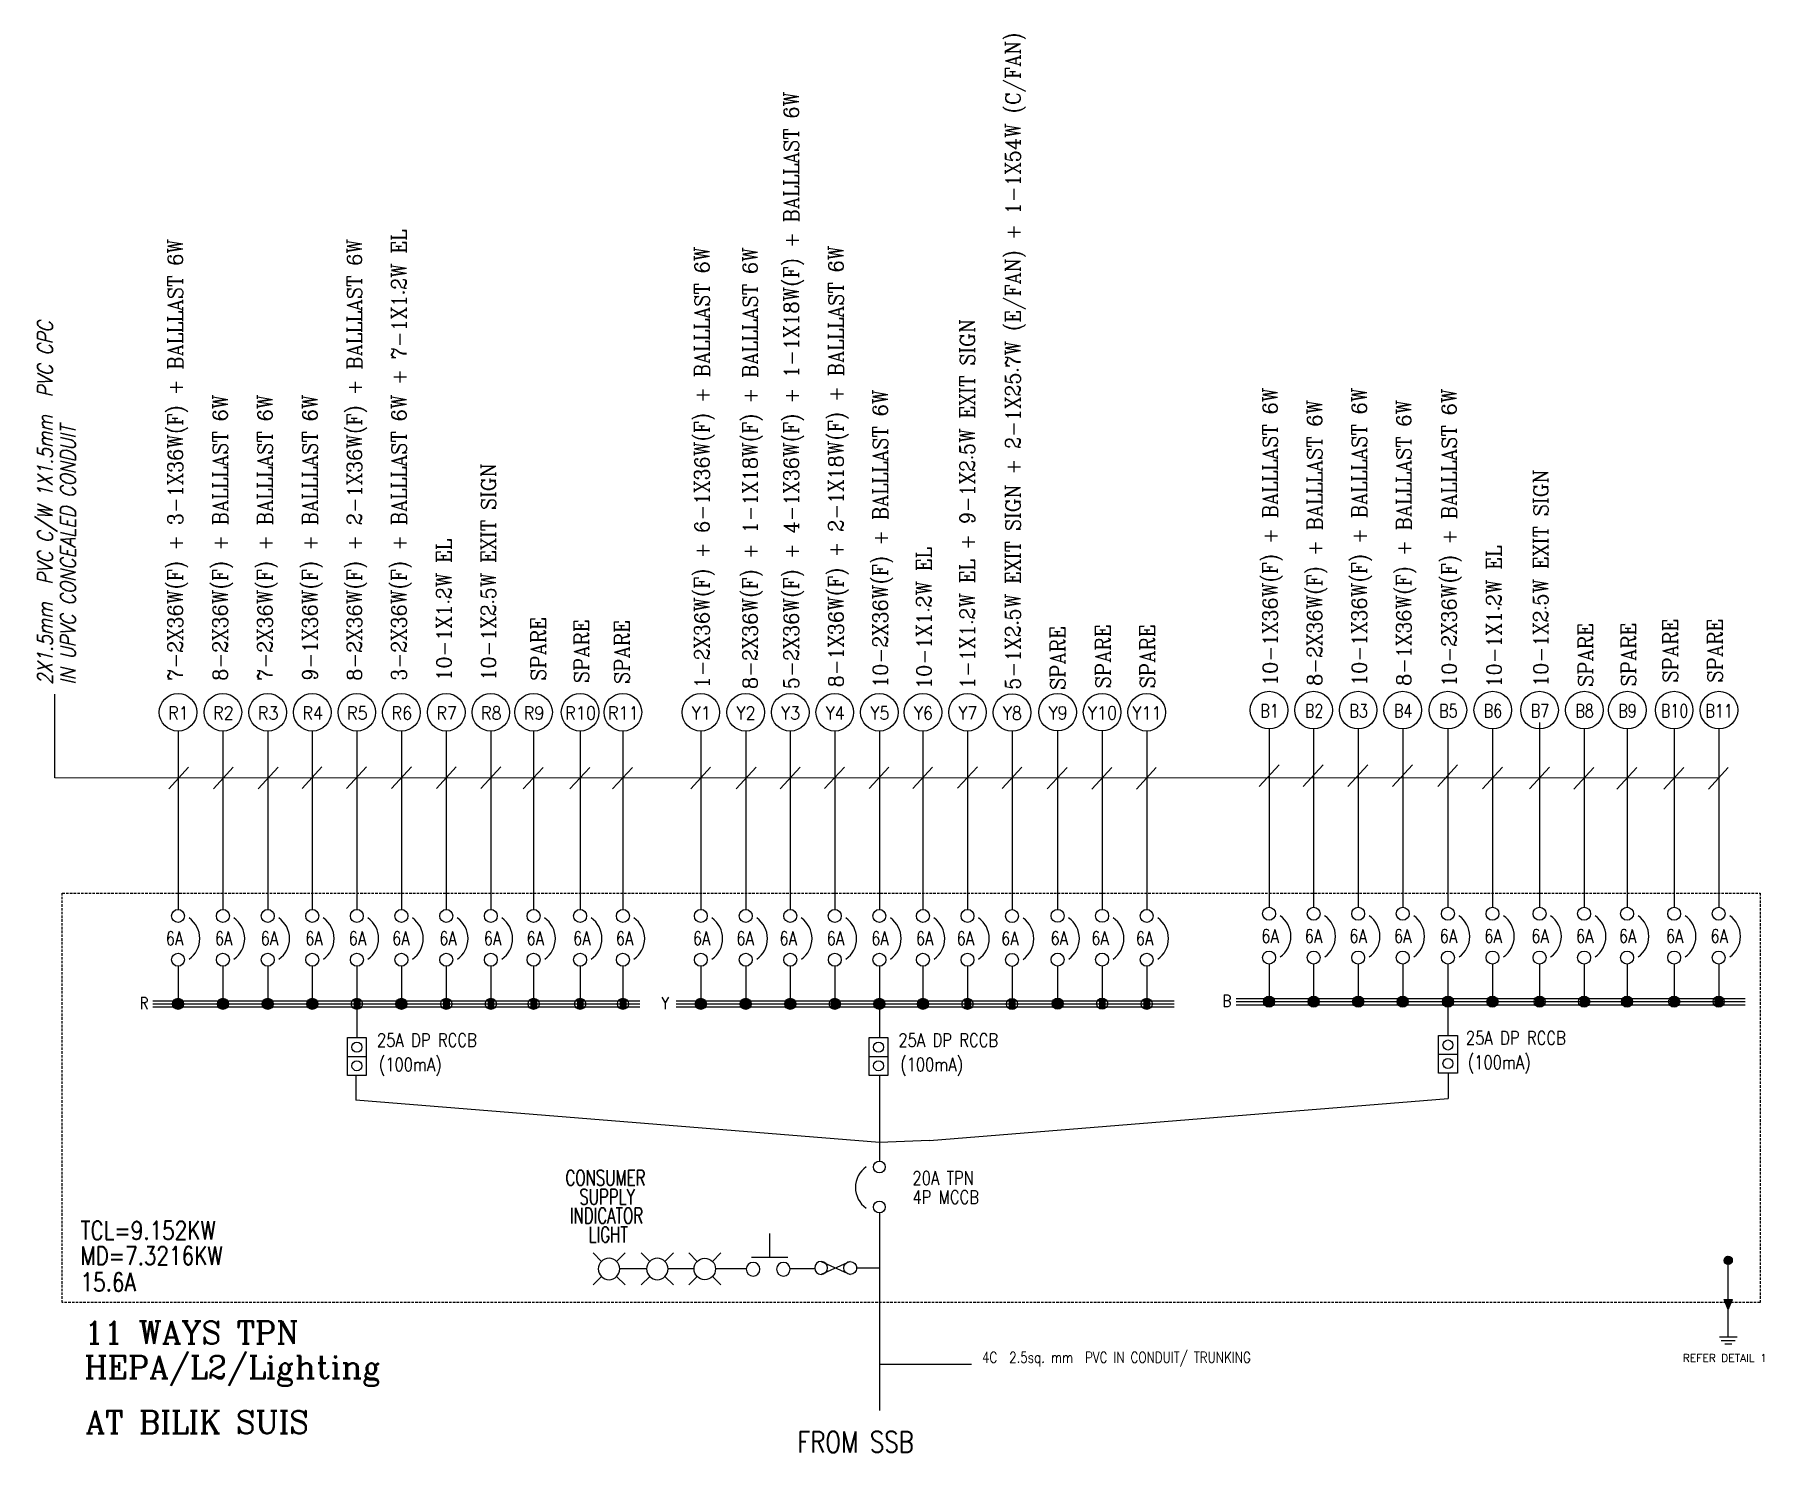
# Model space of a CAD drawing. Header units: inches. Extents: x 93485 to 389576, y 21822 to 277075.
# Drawn here: x 93485 to 145094, y 22202 to 64520 of the extents above; entities that cross this region are included whole.
import ezdxf
from ezdxf.enums import TextEntityAlignment as Align

# ---------------------------------------------------------------- set-up
doc = ezdxf.new("R2010")
doc.units = ezdxf.units.IN
doc.header["$MEASUREMENT"] = 0
doc.linetypes.add('HIDDEN', pattern=[0.375, 0.25, -0.125])
for name, color, linetype in [('$_KOD', 7, 'Continuous'), ('BANGUNAN', 4, 'Continuous'), ('base bangunan', 7, 'Continuous'), ('LAMPU', 7, 'Continuous'), ('LYT', 7, 'Continuous')]:
    doc.layers.add(name, color=color, linetype=linetype)
doc.styles.add('ITALICC', font='ITALICC.SHX', dxfattribs={"width": 0.7})
doc.styles.add('ROMANC', font='ROMANC', dxfattribs={"width": 0.8, "height": 250})
doc.styles.add('ROMAND', font='ROMAND', dxfattribs={"width": 0.75, "height": 600})
doc.styles.add('ROMANS', font='ROMANS', dxfattribs={"width": 0.7})

msp = doc.modelspace()

# ---------------------------------------------------------------- linework, layer by layer
at = {"layer": '$_KOD', "color": 3, "linetype": 'Continuous'}
for p, q in [((94091, 42339, 0), (94091, 44830, 0)), ((143730, 42331, 0), (94091, 42339, 0)), ((98080, 42654, 0), (97486, 42012, 0)), ((99414, 42654, 0), (98821, 42012, 0)), ((100749, 42654, 0), (100156, 42012, 0)), ((102058, 42662, 0), (101465, 42020, 0)), ((103387, 42662, 0), (102794, 42020, 0)), ((104726, 42662, 0), (104133, 42020, 0)), ((106064, 42662, 0), (105471, 42020, 0)), ((107393, 42662, 0), (106800, 42020, 0)), ((108659, 42648), (108066, 42006)), ((110049, 42648), (109456, 42006)), ((111324, 42646, 0), (110731, 42004, 0)), ((113653, 42654, 0), (113060, 42012, 0)), ((115013, 42654, 0), (114420, 42012, 0)), ((116323, 42654, 0), (115730, 42012, 0)), ((117647, 42659, 0), (117054, 42016, 0)), ((118976, 42658, 0), (118383, 42016, 0)), ((120277, 42658, 0), (119683, 42016, 0)), ((121615, 42666, 0), (121022, 42024, 0)), ((122944, 42656, 0), (122351, 42014, 0)), ((124293, 42646, 0), (123700, 42004, 0)), ((125623, 42645, 0), (125030, 42003, 0)), ((126952, 42645, 0), (126359, 42003, 0)), ((130617, 42720, 0), (130024, 42078, 0)), ((131927, 42720, 0), (131334, 42078, 0)), ((133262, 42720, 0), (132668, 42078, 0)), ((134591, 42721, 0), (133998, 42079, 0)), ((135939, 42720, 0), (135346, 42078, 0)), ((137277, 42653, 0), (136684, 42011, 0)), ((138682, 42653, 0), (138089, 42011, 0)), ((140002, 42643, 0), (139409, 42001, 0)), ((141283, 42643, 0), (140690, 42001, 0)), ((142688, 42643, 0), (142095, 42001, 0)), ((144017, 42642, 0), (143424, 42000, 0))]:
    msp.add_line(p, q, dxfattribs=at)
at = {"color": 0}
for p, q in [((97614, 35661, 0), (97614, 35520, 0)), ((97648, 35708, 0), (97648, 35472, 0)), ((97681, 35734, 0), (97681, 35447, 0)), ((97715, 35748, 0), (97715, 35432, 0)), ((97748, 35755, 0), (97748, 35425, 0)), ((97782, 35755, 0), (97782, 35426, 0)), ((97815, 35748, 0), (97815, 35433, 0)), ((97849, 35733, 0), (97849, 35448, 0)), ((97882, 35706, 0), (97882, 35475, 0)), ((97916, 35656, 0), (97916, 35524, 0)), ((98953, 35661, 0), (98953, 35520, 0)), ((98986, 35708, 0), (98986, 35472, 0)), ((99020, 35734, 0), (99020, 35447, 0)), ((99053, 35748, 0), (99053, 35432, 0)), ((99087, 35755, 0), (99087, 35425, 0)), ((99120, 35755, 0), (99120, 35426, 0)), ((99154, 35748, 0), (99154, 35433, 0)), ((99187, 35733, 0), (99187, 35448, 0)), ((99221, 35706, 0), (99221, 35475, 0)), ((99255, 35656, 0), (99255, 35524, 0)), ((100292, 35661, 0), (100292, 35520, 0)), ((100325, 35708, 0), (100325, 35472, 0)), ((100359, 35734, 0), (100359, 35447, 0)), ((100392, 35748, 0), (100392, 35432, 0)), ((100426, 35755, 0), (100426, 35425, 0)), ((100459, 35755, 0), (100459, 35426, 0)), ((100493, 35748, 0), (100493, 35433, 0)), ((100526, 35733, 0), (100526, 35448, 0)), ((100560, 35706, 0), (100560, 35475, 0)), ((100593, 35656, 0), (100593, 35524, 0)), ((101621, 35661, 0), (101621, 35520, 0)), ((101654, 35708, 0), (101654, 35472, 0)), ((101688, 35734, 0), (101688, 35447, 0)), ((101721, 35748, 0), (101721, 35432, 0)), ((101755, 35755, 0), (101755, 35425, 0)), ((101788, 35755, 0), (101788, 35426, 0)), ((101822, 35748, 0), (101822, 35433, 0)), ((101855, 35733, 0), (101855, 35448, 0)), ((101889, 35706, 0), (101889, 35475, 0)), ((101922, 35656, 0), (101922, 35524, 0)), ((103017, 35734, 0), (103017, 35447, 0)), ((103050, 35748, 0), (103050, 35432, 0)), ((103084, 35755, 0), (103084, 35425, 0)), ((103117, 35755, 0), (103117, 35426, 0)), ((103151, 35748, 0), (103151, 35433, 0)), ((103184, 35733, 0), (103184, 35448, 0)), ((104279, 35661, 0), (104279, 35520, 0)), ((104312, 35708, 0), (104312, 35472, 0)), ((104346, 35734, 0), (104346, 35447, 0)), ((104380, 35748, 0), (104380, 35432, 0)), ((104413, 35755, 0), (104413, 35425, 0)), ((104447, 35755, 0), (104447, 35426, 0)), ((104480, 35748, 0), (104480, 35433, 0)), ((104514, 35733, 0), (104514, 35448, 0)), ((104547, 35706, 0), (104547, 35475, 0)), ((104581, 35656, 0), (104581, 35524, 0)), ((105685, 35734, 0), (105685, 35447, 0)), ((105718, 35748, 0), (105718, 35432, 0)), ((105752, 35755, 0), (105752, 35425, 0)), ((105785, 35755, 0), (105785, 35426, 0)), ((105819, 35748, 0), (105819, 35433, 0)), ((105852, 35733, 0), (105852, 35448, 0)), ((107014, 35734, 0), (107014, 35447, 0)), ((107047, 35748, 0), (107047, 35432, 0)), ((107081, 35755, 0), (107081, 35425, 0)), ((107114, 35755, 0), (107114, 35426, 0)), ((107148, 35748, 0), (107148, 35433, 0)), ((107181, 35733, 0), (107181, 35448, 0)), ((108289, 35734), (108289, 35447)), ((108323, 35749), (108323, 35433)), ((108356, 35756), (108356, 35426)), ((108390, 35756), (108390, 35426)), ((108423, 35748), (108423, 35433)), ((108457, 35733), (108457, 35449)), ((109679, 35734), (109679, 35447)), ((109712, 35749), (109712, 35433)), ((109746, 35756), (109746, 35426)), ((109779, 35756), (109779, 35426)), ((109813, 35748), (109813, 35433)), ((109846, 35733), (109846, 35449)), ((110954, 35735, 0), (110954, 35448, 0)), ((110988, 35750, 0), (110988, 35433, 0)), ((111021, 35756, 0), (111021, 35427, 0)), ((111055, 35756, 0), (111055, 35427, 0)), ((111088, 35749, 0), (111088, 35434, 0)), ((111122, 35734, 0), (111122, 35449, 0)), ((113213, 35661, 0), (113213, 35520, 0)), ((113246, 35708, 0), (113246, 35472, 0)), ((113280, 35734, 0), (113280, 35447, 0)), ((113313, 35748, 0), (113313, 35432, 0)), ((113347, 35755, 0), (113347, 35425, 0)), ((113380, 35755, 0), (113380, 35426, 0)), ((113414, 35748, 0), (113414, 35433, 0)), ((113447, 35733, 0), (113447, 35448, 0)), ((113481, 35706, 0), (113481, 35475, 0)), ((113514, 35656, 0), (113514, 35524, 0)), ((114551, 35661, 0), (114551, 35520, 0)), ((114585, 35708, 0), (114585, 35472, 0)), ((114618, 35734, 0), (114618, 35447, 0)), ((114652, 35748, 0), (114652, 35432, 0)), ((114686, 35755, 0), (114686, 35425, 0)), ((114719, 35755, 0), (114719, 35426, 0)), ((114753, 35748, 0), (114753, 35433, 0)), ((114786, 35733, 0), (114786, 35448, 0)), ((114820, 35706, 0), (114820, 35475, 0)), ((114853, 35656, 0), (114853, 35524, 0)), ((115881, 35661, 0), (115881, 35520, 0)), ((115914, 35708, 0), (115914, 35472, 0)), ((115948, 35734, 0), (115948, 35447, 0)), ((115981, 35748, 0), (115981, 35432, 0)), ((116015, 35755, 0), (116015, 35425, 0)), ((116048, 35755, 0), (116048, 35426, 0)), ((116082, 35748, 0), (116082, 35433, 0)), ((116115, 35733, 0), (116115, 35448, 0)), ((116146, 35701, 0), (116146, 35470, 0)), ((116180, 35652, 0), (116180, 35520, 0)), ((117247, 35661, 0), (117247, 35520, 0)), ((117281, 35708, 0), (117281, 35472, 0)), ((117310, 35748, 0), (117310, 35432, 0)), ((117315, 35734, 0), (117315, 35447, 0)), ((117344, 35755, 0), (117344, 35425, 0)), ((117377, 35755, 0), (117377, 35426, 0)), ((117411, 35748, 0), (117411, 35433, 0)), ((117444, 35733, 0), (117444, 35448, 0)), ((117478, 35706, 0), (117478, 35475, 0)), ((117511, 35656, 0), (117511, 35524, 0)), ((118539, 35661, 0), (118539, 35520, 0)), ((118539, 35661, 0), (118539, 35520, 0)), ((118572, 35708, 0), (118572, 35472, 0)), ((118572, 35708, 0), (118572, 35472, 0)), ((118606, 35734, 0), (118606, 35447, 0)), ((118606, 35734, 0), (118606, 35447, 0)), ((118639, 35748, 0), (118639, 35432, 0)), ((118639, 35748, 0), (118639, 35432, 0)), ((118673, 35755, 0), (118673, 35425, 0)), ((118673, 35755, 0), (118673, 35425, 0)), ((118707, 35755, 0), (118707, 35426, 0)), ((118707, 35755, 0), (118707, 35426, 0)), ((118740, 35748, 0), (118740, 35433, 0)), ((118740, 35748, 0), (118740, 35433, 0)), ((118774, 35733, 0), (118774, 35448, 0)), ((118774, 35733, 0), (118774, 35448, 0)), ((118807, 35706, 0), (118807, 35475, 0)), ((118807, 35706, 0), (118807, 35475, 0)), ((118841, 35656, 0), (118841, 35524, 0)), ((118841, 35656, 0), (118841, 35524, 0)), ((119839, 35661, 0), (119839, 35520, 0)), ((119873, 35708, 0), (119873, 35472, 0)), ((119906, 35734, 0), (119906, 35447, 0)), ((119940, 35748, 0), (119940, 35432, 0)), ((119973, 35755, 0), (119973, 35425, 0)), ((120007, 35755, 0), (120007, 35426, 0)), ((120040, 35748, 0), (120040, 35433, 0)), ((120074, 35733, 0), (120074, 35448, 0)), ((120108, 35706, 0), (120108, 35475, 0)), ((120141, 35656, 0), (120141, 35524, 0)), ((121236, 35734, 0), (121236, 35447, 0)), ((121269, 35748, 0), (121269, 35432, 0)), ((121303, 35755, 0), (121303, 35425, 0)), ((121336, 35755, 0), (121336, 35426, 0)), ((121370, 35748, 0), (121370, 35433, 0)), ((121403, 35733, 0), (121403, 35448, 0)), ((122565, 35729, 0), (122565, 35442, 0)), ((122598, 35744, 0), (122598, 35428, 0)), ((122632, 35751, 0), (122632, 35421, 0)), ((122665, 35750, 0), (122665, 35421, 0)), ((122699, 35743, 0), (122699, 35428, 0)), ((122732, 35728, 0), (122732, 35444, 0)), ((123856, 35665, 0), (123856, 35524, 0)), ((123890, 35713, 0), (123890, 35477, 0)), ((123923, 35738, 0), (123923, 35451, 0)), ((123957, 35753, 0), (123957, 35437, 0)), ((123990, 35760, 0), (123990, 35430, 0)), ((124024, 35759, 0), (124024, 35430, 0)), ((124057, 35752, 0), (124057, 35437, 0)), ((124091, 35737, 0), (124091, 35453, 0)), ((124124, 35711, 0), (124124, 35479, 0)), ((124158, 35661, 0), (124158, 35529, 0)), ((125253, 35738, 0), (125253, 35451, 0)), ((125286, 35753, 0), (125286, 35437, 0)), ((125320, 35760, 0), (125320, 35430, 0)), ((125353, 35759, 0), (125353, 35430, 0)), ((125387, 35752, 0), (125387, 35437, 0)), ((125420, 35737, 0), (125420, 35453, 0)), ((126582, 35734, 0), (126582, 35447, 0)), ((126615, 35748, 0), (126615, 35432, 0)), ((126649, 35755, 0), (126649, 35425, 0)), ((126682, 35755, 0), (126682, 35426, 0)), ((126716, 35748, 0), (126716, 35433, 0)), ((126749, 35733, 0), (126749, 35448, 0)), ((130166, 35727, 0), (130166, 35586, 0)), ((130200, 35774, 0), (130200, 35538, 0)), ((130233, 35800, 0), (130233, 35513, 0)), ((130267, 35814, 0), (130267, 35498, 0)), ((130300, 35821, 0), (130300, 35491, 0)), ((130334, 35821, 0), (130334, 35492, 0)), ((130367, 35814, 0), (130367, 35499, 0)), ((130401, 35798, 0), (130401, 35514, 0)), ((130434, 35772, 0), (130434, 35540, 0)), ((130468, 35722, 0), (130468, 35590, 0)), ((131495, 35727, 0), (131495, 35586, 0)), ((131529, 35774, 0), (131529, 35538, 0)), ((131562, 35800, 0), (131562, 35513, 0)), ((131596, 35814, 0), (131596, 35498, 0)), ((131629, 35821, 0), (131629, 35491, 0)), ((131663, 35821, 0), (131663, 35492, 0)), ((131696, 35814, 0), (131696, 35499, 0)), ((131730, 35798, 0), (131730, 35514, 0)), ((131763, 35772, 0), (131763, 35540, 0)), ((131797, 35722, 0), (131797, 35590, 0)), ((132824, 35727, 0), (132824, 35586, 0)), ((132858, 35774, 0), (132858, 35538, 0)), ((132891, 35800, 0), (132891, 35513, 0)), ((132925, 35814, 0), (132925, 35498, 0)), ((132959, 35821, 0), (132959, 35491, 0)), ((132992, 35821, 0), (132992, 35492, 0)), ((133026, 35814, 0), (133026, 35499, 0)), ((133059, 35798, 0), (133059, 35514, 0)), ((133093, 35772, 0), (133093, 35540, 0)), ((133126, 35722, 0), (133126, 35590, 0)), ((134154, 35727, 0), (134154, 35586, 0)), ((134187, 35774, 0), (134187, 35538, 0)), ((134221, 35800, 0), (134221, 35513, 0)), ((134254, 35814, 0), (134254, 35498, 0)), ((134288, 35821, 0), (134288, 35491, 0)), ((134321, 35821, 0), (134321, 35492, 0)), ((134355, 35814, 0), (134355, 35499, 0)), ((134388, 35798, 0), (134388, 35514, 0)), ((134422, 35772, 0), (134422, 35540, 0)), ((134455, 35722, 0), (134455, 35590, 0)), ((135502, 35727, 0), (135502, 35586, 0)), ((135503, 35727, 0), (135503, 35586, 0)), ((135535, 35774, 0), (135535, 35538, 0)), ((135537, 35774, 0), (135537, 35538, 0)), ((135569, 35800, 0), (135569, 35513, 0)), ((135570, 35800, 0), (135570, 35513, 0)), ((135602, 35814, 0), (135602, 35498, 0)), ((135604, 35814, 0), (135604, 35498, 0)), ((135636, 35821, 0), (135636, 35491, 0)), ((135637, 35821, 0), (135637, 35491, 0)), ((135669, 35821, 0), (135669, 35492, 0)), ((135671, 35821, 0), (135671, 35492, 0)), ((135703, 35814, 0), (135703, 35499, 0)), ((135704, 35814, 0), (135704, 35499, 0)), ((135737, 35798, 0), (135737, 35514, 0)), ((135738, 35798, 0), (135738, 35514, 0)), ((135770, 35772, 0), (135770, 35540, 0)), ((135771, 35772, 0), (135771, 35540, 0)), ((135804, 35722, 0), (135804, 35590, 0)), ((135805, 35722, 0), (135805, 35590, 0)), ((136831, 35727, 0), (136831, 35586, 0)), ((136865, 35774, 0), (136865, 35538, 0)), ((136898, 35800, 0), (136898, 35513, 0)), ((136932, 35814, 0), (136932, 35498, 0)), ((136965, 35821, 0), (136965, 35491, 0)), ((136999, 35821, 0), (136999, 35492, 0)), ((137032, 35814, 0), (137032, 35499, 0)), ((137066, 35798, 0), (137066, 35514, 0)), ((137099, 35772, 0), (137099, 35540, 0)), ((137133, 35722, 0), (137133, 35590, 0)), ((138269, 35774, 0), (138269, 35538, 0)), ((138303, 35800, 0), (138303, 35513, 0)), ((138336, 35814, 0), (138336, 35498, 0)), ((138370, 35821, 0), (138370, 35491, 0)), ((138403, 35821, 0), (138403, 35492, 0)), ((138437, 35814, 0), (138437, 35499, 0)), ((138471, 35798, 0), (138471, 35514, 0)), ((138504, 35772, 0), (138504, 35540, 0)), ((139599, 35774, 0), (139599, 35538, 0)), ((139632, 35800, 0), (139632, 35513, 0)), ((139666, 35814, 0), (139666, 35498, 0)), ((139699, 35821, 0), (139699, 35491, 0)), ((139733, 35821, 0), (139733, 35492, 0)), ((139766, 35814, 0), (139766, 35499, 0)), ((139800, 35798, 0), (139800, 35514, 0)), ((139833, 35772, 0), (139833, 35540, 0)), ((140846, 35727, 0), (140846, 35586, 0)), ((140880, 35774, 0), (140880, 35538, 0)), ((140913, 35800, 0), (140913, 35513, 0)), ((140947, 35814, 0), (140947, 35498, 0)), ((140980, 35821, 0), (140980, 35491, 0)), ((141014, 35821, 0), (141014, 35492, 0)), ((141047, 35814, 0), (141047, 35499, 0)), ((141081, 35798, 0), (141081, 35514, 0)), ((141114, 35772, 0), (141114, 35540, 0)), ((141148, 35722, 0), (141148, 35590, 0)), ((142285, 35774, 0), (142285, 35538, 0)), ((142318, 35800, 0), (142318, 35513, 0)), ((142352, 35814, 0), (142352, 35498, 0)), ((142385, 35821, 0), (142385, 35491, 0)), ((142419, 35821, 0), (142419, 35492, 0)), ((142452, 35814, 0), (142452, 35499, 0)), ((142486, 35798, 0), (142486, 35514, 0)), ((142519, 35772, 0), (142519, 35540, 0)), ((143614, 35774, 0), (143614, 35538, 0)), ((143647, 35800, 0), (143647, 35513, 0)), ((143681, 35814, 0), (143681, 35498, 0)), ((143714, 35821, 0), (143714, 35491, 0)), ((143748, 35821, 0), (143748, 35492, 0)), ((143781, 35814, 0), (143781, 35499, 0)), ((143815, 35798, 0), (143815, 35514, 0)), ((143848, 35772, 0), (143848, 35540, 0))]:
    msp.add_line(p, q, dxfattribs=at)
at = {"linetype": 'Continuous'}
for p, q in [((115416, 28015, 0), (115416, 28738, 0)), ((115960, 28025, 0), (114869, 28025, 0)), ((116761, 27678, 0), (116006, 27678, 0))]:
    msp.add_line(p, q, dxfattribs=at)
for p, q in [((110145, 28156, 0), (110397, 27905, 0)), ((111102, 28156, 0), (110850, 27905, 0)), ((111587, 28156, 0), (111838, 27905, 0)), ((112543, 28156, 0), (112292, 27905, 0)), ((113002, 28156, 0), (113253, 27905, 0)), ((113958, 28156, 0), (113707, 27905, 0)), ((117821, 27901, 0), (116952, 27515, 0)), ((116952, 27901, 0), (117821, 27515, 0)), ((110397, 27451, 0), (110145, 27200, 0)), ((110850, 27451, 0), (111102, 27200, 0)), ((111744, 27678, 0), (110944, 27678, 0)), ((111838, 27451, 0), (111587, 27200, 0)), ((112292, 27451, 0), (112543, 27200, 0)), ((113159, 27678, 0), (112386, 27678, 0)), ((113253, 27451, 0), (113002, 27200, 0)), ((113707, 27451, 0), (113958, 27200, 0)), ((114719, 27678, 0), (113801, 27678, 0)), ((117993, 27708, 0), (118689, 27708, 0))]:
    msp.add_line(p, q)
for centre, major_axis, start_param, end_param in [((110623, 27678, 0), (-321, 0), 3.142456, 9.425641), ((112065, 27678, 0), (-321, 0), 3.142456, 9.425641), ((113480, 27678, 0), (-321, 0), 3.142257450994299, 9.425442758173885), ((114923, 27670, 0), (204, 0), -0.000944, 6.282241), ((115824, 27670, 0), (204, 0), -0.000944, 6.282241), ((116952, 27708, 0), (193, 0), -0.001295, 6.28189), ((117821, 27708, 0), (193, 0), -0.002365596403363535, 6.280819710776223)]:
    msp.add_ellipse(centre, major_axis=major_axis, ratio=1, start_param=start_param, end_param=end_param)
at = {"layer": 'BANGUNAN', "color": 255, "linetype": 'Continuous'}
for p, q in [((138385, 43984, 0), (138385, 38473, 0)), ((97764, 43731, 0), (97764, 38407, 0)), ((99102, 43731, 0), (99102, 38407, 0)), ((100441, 43731, 0), (100441, 38407, 0)), ((101770, 43731, 0), (101770, 38407, 0)), ((103099, 43731, 0), (103099, 38407, 0)), ((104429, 43731, 0), (104429, 38407, 0)), ((105767, 43731, 0), (105767, 38407, 0)), ((107096, 43731, 0), (107096, 38407, 0)), ((108372, 43732), (108372, 38408)), ((109761, 43732), (109761, 38408)), ((111037, 43732, 0), (111037, 38408, 0)), ((113362, 43731, 0), (113362, 38407, 0)), ((114701, 43731, 0), (114701, 38407, 0)), ((116030, 43731, 0), (116030, 38407, 0)), ((117359, 43731, 0), (117359, 38407, 0)), ((118688, 43731, 0), (118688, 38407, 0)), ((119989, 43731, 0), (119989, 38407, 0)), ((121318, 43731, 0), (121319, 38407, 0)), ((122647, 43727, 0), (122650, 38403, 0)), ((124006, 43736, 0), (124006, 38412, 0)), ((125335, 43736, 0), (125336, 38412, 0)), ((126664, 43731, 0), (126666, 38407, 0)), ((130316, 43797, 0), (130316, 38473, 0)), ((131645, 43797, 0), (131645, 38473, 0)), ((132974, 43797, 0), (132974, 38473, 0)), ((134303, 43797, 0), (134303, 38473, 0)), ((135651, 43797, 0), (135651, 38473, 0)), ((136981, 43797, 0), (136981, 38473, 0)), ((139715, 43797, 0), (139715, 38473, 0)), ((140996, 43797, 0), (140996, 38473, 0)), ((142401, 43797, 0), (142401, 38473, 0)), ((143730, 43797, 0), (143730, 38473, 0)), ((97764, 36714, 0), (97764, 35590, 0)), ((99103, 36714, 0), (99103, 35590, 0)), ((100441, 36714, 0), (100441, 35590, 0)), ((101770, 36714, 0), (101770, 35590, 0)), ((103100, 36714, 0), (103100, 35590, 0)), ((104429, 36714, 0), (104429, 35590, 0)), ((105767, 36714, 0), (105767, 35590, 0)), ((107097, 36714, 0), (107097, 35590, 0)), ((108372, 36714), (108372, 35591)), ((109761, 36714), (109761, 35591)), ((111037, 36715, 0), (111037, 35591, 0)), ((113362, 36714, 0), (113362, 35590, 0)), ((114701, 36714, 0), (114701, 35590, 0)), ((116030, 36714, 0), (116030, 35590, 0)), ((117360, 36714, 0), (117360, 35590, 0)), ((118689, 36714, 0), (118689, 35590, 0)), ((119989, 36714, 0), (119989, 35590, 0)), ((121318, 36714, 0), (121318, 35590, 0)), ((122647, 36709, 0), (122647, 35586, 0)), ((124006, 36718, 0), (124006, 35595, 0)), ((125335, 36718, 0), (125335, 35595, 0)), ((126664, 36714, 0), (126664, 35590, 0)), ((130316, 36780, 0), (130316, 35656, 0)), ((131645, 36780, 0), (131645, 35656, 0)), ((132974, 36780, 0), (132974, 35656, 0)), ((134303, 36780, 0), (134303, 35656, 0)), ((135652, 36780, 0), (135652, 35656, 0)), ((136981, 36780, 0), (136981, 35656, 0)), ((138386, 36780, 0), (138386, 35656, 0)), ((139715, 36780, 0), (139715, 35656, 0)), ((140996, 36780, 0), (140996, 35656, 0)), ((142401, 36780, 0), (142401, 35656, 0)), ((143730, 36780, 0), (143730, 35656, 0)), ((97010, 35684, 0), (107828, 35684, 0)), ((112631, 35684, 0), (127484, 35684, 0)), ((129330, 35750, 0), (144519, 35750, 0)), ((129330, 35656, 0), (144519, 35656, 0)), ((97010, 35590, 0), (107828, 35590, 0)), ((97010, 35497, 0), (107828, 35497, 0)), ((112631, 35590, 0), (127484, 35590, 0)), ((112631, 35497, 0), (127484, 35497, 0)), ((129330, 35562, 0), (144519, 35562, 0)), ((144014, 26466, 0), (143890, 26770, 0)), ((144014, 26466, 0), (144138, 26770, 0))]:
    msp.add_line(p, q, dxfattribs=at)
at = {"layer": 'BANGUNAN', "color": 255}
for p, q in [((135653, 35656, 0), (135653, 34648, 0)), ((103098, 35590, 0), (103098, 34582, 0)), ((118689, 35590, 0), (118689, 34582, 0)), ((102819, 33456, 0), (102819, 34582, 0)), ((102819, 34582, 0), (103382, 34582, 0)), ((103382, 34582, 0), (103382, 33456, 0)), ((118383, 34582, 0), (118946, 34582, 0)), ((118383, 33456, 0), (118383, 34582, 0)), ((118946, 34582, 0), (118946, 33456, 0)), ((135370, 34648, 0), (135933, 34648, 0)), ((135370, 33522, 0), (135370, 34648, 0)), ((135933, 34648, 0), (135933, 33522, 0)), ((135370, 34085, 0), (135933, 34085, 0)), ((102819, 34019, 0), (103382, 34019, 0)), ((118383, 34019, 0), (118946, 34019, 0)), ((103382, 33456, 0), (102819, 33456, 0)), ((103070, 33456, 0), (103070, 32712, 0)), ((118946, 33456, 0), (118383, 33456, 0)), ((118689, 33456, 0), (118689, 30898, 0)), ((135933, 33522, 0), (135370, 33522, 0)), ((135659, 33513, 0), (135659, 32763, 0)), ((118689, 31450, 0), (103070, 32712, 0)), ((120184, 31516, 0), (135659, 32763, 0)), ((118689, 29351, 0), (118689, 23458, 0)), ((143891, 27930, 0), (144017, 28056, 0)), ((143892, 27949, 0), (143998, 28055, 0)), ((143893, 27913, 0), (144034, 28054, 0)), ((143896, 27898, 0), (144049, 28051, 0)), ((143898, 27974, 0), (143973, 28049, 0)), ((143901, 27884, 0), (144063, 28046, 0)), ((143907, 27872, 0), (144075, 28040, 0)), ((143915, 27861, 0), (144087, 28032, 0)), ((143923, 27850, 0), (144097, 28024, 0)), ((143933, 27841, 0), (144106, 28015, 0)), ((143943, 27833, 0), (144114, 28004, 0)), ((143954, 27826, 0), (144121, 27993, 0)), ((143967, 27820, 0), (144127, 27980, 0)), ((143981, 27815, 0), (144132, 27966, 0)), ((143996, 27812, 0), (144135, 27951, 0)), ((144013, 27810, 0), (144137, 27934, 0)), ((144014, 25653, 0), (144014, 27933, 0)), ((144034, 27812, 0), (144135, 27913, 0)), ((144059, 27819, 0), (144128, 27888, 0)), ((143890, 26770, 0), (144138, 26770, 0)), ((143894, 26760, 0), (143904, 26770, 0)), ((143899, 26747, 0), (143922, 26770, 0)), ((143905, 26734, 0), (143941, 26770, 0)), ((143910, 26721, 0), (143959, 26770, 0)), ((143916, 26708, 0), (143978, 26770, 0)), ((143921, 26694, 0), (143997, 26770, 0)), ((143926, 26681, 0), (144015, 26770, 0)), ((143932, 26668, 0), (144034, 26770, 0)), ((143937, 26655, 0), (144053, 26770, 0)), ((143942, 26641, 0), (144071, 26770, 0)), ((143948, 26628, 0), (144090, 26770, 0)), ((143953, 26615, 0), (144108, 26770, 0)), ((143959, 26602, 0), (144127, 26770, 0)), ((143964, 26588, 0), (144132, 26757, 0)), ((143969, 26575, 0), (144119, 26725, 0)), ((143975, 26562, 0), (144107, 26694, 0)), ((143980, 26549, 0), (144094, 26663, 0)), ((143985, 26536, 0), (144081, 26631, 0)), ((143991, 26522, 0), (144068, 26600, 0)), ((143996, 26509, 0), (144056, 26568, 0)), ((144002, 26496, 0), (144043, 26537, 0)), ((144007, 26483, 0), (144030, 26506, 0)), ((144012, 26469, 0), (144017, 26474, 0)), ((143751, 25653, 0), (144277, 25653, 0)), ((143803, 25547, 0), (144224, 25547, 0)), ((143909, 25442, 0), (144119, 25442, 0))]:
    msp.add_line(p, q, dxfattribs=at)
at = {"layer": 'BANGUNAN', "color": 4, "linetype": 'HIDDEN', "ltscale": 300, "elevation": 0}
msp.add_lwpolyline([(94311, 38899), (144964, 38899), (144964, 26676), (94311, 26676)], close=True, dxfattribs=at)
at = {"layer": 'BANGUNAN', "color": 255, "linetype": 'Continuous'}
for centre, radius in [((130316, 44358, 0), 561), ((131645, 44358, 0), 561), ((132974, 44358, 0), 561), ((134303, 44358, 0), 561), ((135651, 44358, 0), 561), ((136990, 44358, 0), 561), ((138385, 44358, 0), 561), ((139724, 44358, 0), 561), ((141005, 44358, 0), 561), ((142401, 44358, 0), 561), ((143739, 44358, 0), 561), ((97764, 44292, 0), 561), ((99102, 44292, 0), 561), ((100441, 44292, 0), 561), ((101770, 44292, 0), 561), ((103099, 44292, 0), 561), ((104429, 44292, 0), 561), ((105767, 44292, 0), 561), ((107096, 44292, 0), 561), ((108372, 44292), 561), ((109761, 44292), 561), ((111037, 44293, 0), 561), ((113362, 44292, 0), 561), ((114701, 44292, 0), 561), ((116030, 44292, 0), 561), ((117359, 44292, 0), 561), ((118688, 44292, 0), 561), ((119989, 44292, 0), 561), ((121318, 44292, 0), 561), ((122647, 44287, 0), 561), ((124006, 44296, 0), 561), ((125335, 44296, 0), 561), ((126664, 44292, 0), 561), ((97764, 38214, 0), 193), ((99102, 38214, 0), 193), ((100441, 38214, 0), 193), ((101770, 38214, 0), 193), ((103099, 38214, 0), 193), ((104429, 38214, 0), 193), ((105767, 38214, 0), 193), ((107096, 38214, 0), 193), ((108372, 38214), 193), ((109761, 38214), 193), ((111037, 38215, 0), 193), ((113362, 38214, 0), 193), ((114701, 38214, 0), 193), ((116030, 38214, 0), 193), ((117359, 38214, 0), 193), ((118688, 38214, 0), 193), ((119989, 38214, 0), 193), ((121318, 38214, 0), 193), ((122647, 38209, 0), 193), ((124006, 38218, 0), 193), ((125335, 38218, 0), 193), ((126664, 38214, 0), 193), ((130316, 38280, 0), 193), ((131645, 38280, 0), 193), ((132974, 38280, 0), 193), ((134303, 38280, 0), 193), ((135651, 38280, 0), 193), ((136981, 38280, 0), 193), ((138385, 38280, 0), 193), ((139715, 38280, 0), 193), ((140996, 38280, 0), 193), ((142401, 38280, 0), 193), ((143730, 38280, 0), 193), ((130316, 36973, 0), 193), ((131645, 36973, 0), 193), ((132974, 36973, 0), 193), ((134303, 36973, 0), 193), ((135652, 36973, 0), 193), ((136981, 36973, 0), 193), ((138386, 36973, 0), 193), ((139715, 36973, 0), 193), ((140996, 36973, 0), 193), ((142401, 36973, 0), 193), ((143730, 36973, 0), 193), ((97764, 36907, 0), 193), ((99103, 36907, 0), 193), ((100441, 36907, 0), 193), ((101770, 36907, 0), 193), ((103100, 36907, 0), 193), ((104429, 36907, 0), 193), ((105767, 36907, 0), 193), ((107097, 36907, 0), 193), ((108372, 36908), 193), ((109761, 36908), 193), ((111037, 36908, 0), 193), ((113362, 36907, 0), 193), ((114701, 36907, 0), 193), ((116030, 36907, 0), 193), ((117360, 36907, 0), 193), ((118689, 36907, 0), 193), ((119989, 36907, 0), 193), ((121318, 36907, 0), 193), ((122647, 36903, 0), 193), ((124006, 36912, 0), 193), ((125335, 36912, 0), 193), ((126664, 36907, 0), 193), ((97764, 35590, 0), 166), ((99103, 35590, 0), 166), ((100441, 35590, 0), 166), ((101770, 35590, 0), 166), ((103100, 35590, 0), 166), ((104429, 35590, 0), 166), ((105767, 35590, 0), 166), ((107097, 35590, 0), 166), ((108372, 35591), 166), ((109761, 35591), 166), ((111037, 35591, 0), 166), ((113362, 35590, 0), 166), ((114701, 35590, 0), 166), ((116030, 35590, 0), 166), ((117360, 35590, 0), 166), ((118689, 35590, 0), 166), ((118689, 35590, 0), 166), ((119989, 35590, 0), 166), ((121318, 35590, 0), 166), ((122647, 35586, 0), 166), ((124006, 35595, 0), 166), ((125335, 35595, 0), 166), ((126664, 35590, 0), 166), ((130316, 35656, 0), 166), ((131645, 35656, 0), 166), ((132974, 35656, 0), 166), ((134303, 35656, 0), 166), ((135652, 35656, 0), 166), ((135653, 35656, 0), 166), ((136981, 35656, 0), 166), ((138386, 35656, 0), 166), ((139715, 35656, 0), 166), ((140996, 35656, 0), 166), ((142401, 35656, 0), 166), ((143730, 35656, 0), 166), ((103102, 34297, 0), 150), ((118666, 34297, 0), 150), ((135653, 34363, 0), 150), ((103102, 33744, 0), 150), ((118666, 33744, 0), 150), ((135653, 33810, 0), 150), ((118689, 30722, 0), 176), ((118689, 29527, 0), 176), ((144014, 27933, 0), 123)]:
    msp.add_circle(centre, radius, dxfattribs=at)
for centre, start, end in [((130214, 37604, 0), 305.154, 55.051), ((131543, 37604, 0), 305.154, 55.051), ((132872, 37604, 0), 305.154, 55.051), ((134201, 37604, 0), 305.154, 55.051), ((135550, 37604, 0), 305.154, 55.051), ((136879, 37604, 0), 305.154, 55.051), ((138284, 37604, 0), 305.154, 55.051), ((139613, 37604, 0), 305.154, 55.051), ((140894, 37604, 0), 305.154, 55.051), ((142299, 37604, 0), 305.154, 55.051), ((143628, 37604, 0), 305.154, 55.051), ((97662, 37538, 0), 305.154, 55.051), ((99001, 37538, 0), 305.154, 55.051), ((100339, 37538, 0), 305.154, 55.051), ((101668, 37538, 0), 305.154, 55.051), ((102998, 37538, 0), 305.154, 55.051), ((104327, 37538, 0), 305.154, 55.051), ((105665, 37538, 0), 305.154, 55.051), ((106995, 37538, 0), 305.154, 55.051), ((108270, 37539), 305.154, 55.051), ((109660, 37539), 305.154, 55.051), ((110935, 37539, 0), 305.154, 55.051), ((113261, 37538, 0), 305.154, 55.051), ((114599, 37538, 0), 305.154, 55.051), ((115928, 37538, 0), 305.154, 55.051), ((117258, 37538, 0), 305.154, 55.051), ((118587, 37538, 0), 305.154, 55.051), ((119887, 37538, 0), 305.154, 55.051), ((121216, 37538, 0), 305.154, 55.051), ((122545, 37534, 0), 305.154, 55.051), ((123904, 37543, 0), 305.154, 55.051), ((125233, 37543, 0), 305.154, 55.051), ((126562, 37538, 0), 305.154, 55.051), ((118727, 30110, 0), 124.949, 234.846)]:
    msp.add_arc(centre, 752, start, end, dxfattribs=at)
at = {"layer": 'base bangunan'}
for p, q in [((107828, 35684, 0), (111545, 35684, 0)), ((107828, 35590, 0), (111545, 35590, 0)), ((107828, 35497, 0), (111545, 35497, 0)), ((120184, 31516, 0), (118689, 31450, 0))]:
    msp.add_line(p, q, dxfattribs=at)
at = {"layer": 'LAMPU', "linetype": 'Continuous'}
msp.add_line((118689, 24836, 0), (121437, 24836, 0), dxfattribs=at)

# ---------------------------------------------------------------- texts
at = {"style": 'ROMANS', "width": 0.7}
for s, p in [('CONSUMER', (109327, 30166, 0)), ('SUPPLY', (109739, 29600, 0)), ('INDICATOR ', (109453, 29037, 0)), ('LIGHT', (110014, 28472, 0))]:
    msp.add_text(s, height=464.3, dxfattribs=at).set_placement(p)
at = {"color": 7, "style": 'ROMAND'}
msp.add_text('REFER DETAIL 1', height=234.74, dxfattribs=at).set_placement((142659, 24902, 0))
at = {"layer": 'BANGUNAN', "color": 255, "linetype": 'Continuous'}
for s, height, style, width, p in [('5-1X2.5W EXIT SIGN + 2-1X25.7W (E/FAN) + 1-1X54W (C/FAN) ', 445.5, 'ROMANC', 0.95, (122900, 44967, 0)), ('5-2X36W(F) + 4-1X36W(F) + 1-1X18W(F) + BALLLAST 6W', 445.5, 'ROMANC', 0.95, (116287, 44985, 0)), ('7-2X36W(F) + 3-1X36W(F) + BALLLAST 6W', 445.5, 'ROMANC', 0.95, (97908, 45233, 0)), ('8-2X36W(F) + 2-1X36W(F) + BALLLAST 6W', 445.5, 'ROMANC', 0.95, (103253, 45233, 0)), ('3-2X36W(F) + BALLLAST 6W + 7-1X1.2W EL', 445.5, 'ROMANC', 0.95, (104582, 45233, 0)), ('1-2X36W(F) + 6-1X36W(F) + BALLLAST 6W', 445.5, 'ROMANC', 0.95, (113623, 45006, 0)), ('8-2X36W(F) + 1-1X18W(F) + BALLLAST 6W', 445.5, 'ROMANC', 0.95, (115057, 44985, 0)), ('8-1X36W(F) + 2-1X18W(F) + BALLLAST 6W', 445.5, 'ROMANC', 0.95, (117617, 45035, 0)), ('2X1.5mm  PVC C/W 1X1.5mm  PVC CPC', 450, 'ITALICC', 0.85, (94021, 45115, 0)), ('1-1X1.2W EL + 9-1X2.5W EXIT SIGN', 445.5, 'ROMANC', 0.95, (121539, 44988, 0)), ('IN UPVC CONCEALED CONDUIT', 450, 'ITALICC', 0.85, (94703, 45115, 0)), ('8-2X36W(F) + BALLLAST 6W', 445.5, 'ROMANC', 0.95, (99246, 45233, 0)), ('7-2X36W(F) + BALLLAST 6W', 445.5, 'ROMANC', 0.95, (100585, 45233, 0)), ('9-1X36W(F) + BALLLAST 6W', 445.5, 'ROMANC', 0.95, (101924, 45233, 0)), ('10-2X36W(F) + BALLLAST 6W', 445.5, 'ROMANC', 0.95, (118942, 45020, 0)), ('10-1X36W(F) + BALLLAST 6W', 445.5, 'ROMANC', 0.95, (130571, 45078, 0)), ('10-1X36W(F) + BALLLAST 6W', 445.5, 'ROMANC', 0.95, (133229, 45078, 0)), ('10-2X36W(F) + BALLLAST 6W', 445.5, 'ROMANC', 0.95, (135912, 45049, 0)), ('8-2X36W(F) + BALLLAST 6W', 445.5, 'ROMANC', 0.95, (131900, 45078, 0)), ('8-1X36W(F) + BALLLAST 6W', 445.5, 'ROMANC', 0.95, (134558, 45078, 0)), ('10-1X2.5W EXIT SIGN', 445.5, 'ROMANC', 0.95, (107250, 45233, 0)), ('10-1X2.5W EXIT SIGN', 445.5, 'ROMANC', 0.95, (138646, 45049, 0)), ('10-1X1.2W EL', 445.5, 'ROMANC', 0.95, (105921, 45233, 0)), ('10-1X1.2W EL', 445.5, 'ROMANC', 0.95, (120242, 44988, 0)), ('10-1X1.2W EL', 445.5, 'ROMANC', 0.95, (137251, 45030, 0)), ('SPARE', 445.5, 'ROMANC', 0.95, (108735, 45233, 0)), ('SPARE', 445.5, 'ROMANC', 0.95, (110024, 45164, 0)), ('SPARE', 445.5, 'ROMANC', 0.95, (111232, 45142, 0)), ('SPARE', 445.5, 'ROMANC', 0.95, (142512, 45181, 0)), ('SPARE', 445.5, 'ROMANC', 0.95, (143841, 45181, 0)), ('SPARE', 445.5, 'ROMANC', 0.95, (124235, 44961, 0)), ('SPARE', 445.5, 'ROMANC', 0.95, (125581, 45011, 0)), ('SPARE', 445.5, 'ROMANC', 0.95, (126910, 45011, 0)), ('SPARE', 445.5, 'ROMANC', 0.95, (139979, 45052, 0)), ('SPARE', 445.5, 'ROMANC', 0.95, (141262, 45064, 0))]:
    msp.add_text(s, height=height, rotation=90, dxfattribs=dict(at, style=style, width=width)).set_placement(p)
at = {"layer": 'BANGUNAN', "color": 255, "linetype": 'Continuous', "style": 'ROMANS'}
for s, width, p in [('R1', 0.9, (97778, 44075, 0)), ('R2', 0.9, (99117, 44075, 0)), ('R3', 0.9, (100455, 44075, 0)), ('R4', 0.9, (101784, 44075, 0)), ('R5', 0.9, (103114, 44075, 0)), ('R6', 0.9, (104443, 44075, 0)), ('R7', 0.9, (105781, 44075, 0)), ('R8', 0.9, (107111, 44075, 0)), ('R9', 0.9, (108386, 44075)), ('R10', 0.9, (109776, 44075)), ('R11', 0.9, (111051, 44076, 0)), ('Y1', 0.9, (113377, 44075, 0)), ('Y2', 0.9, (114710, 44075, 0)), ('Y3', 0.9, (116040, 44075, 0)), ('Y4', 0.9, (117369, 44075, 0)), ('Y5', 0.9, (118703, 44075, 0)), ('Y6', 0.9, (120003, 44075, 0)), ('Y7', 0.9, (121327, 44075, 0)), ('Y8', 0.9, (122657, 44070, 0)), ('Y9', 0.9, (124020, 44079, 0)), ('Y10', 0.9, (125344, 44079, 0)), ('Y11', 0.9, (126674, 44075, 0)), ('B1', 0.8, (130330, 44141, 0)), ('B2', 0.8, (131659, 44141, 0)), ('B3', 0.8, (132988, 44141, 0)), ('B4', 0.8, (134317, 44141, 0)), ('B5', 0.8, (135666, 44141, 0)), ('B6', 0.8, (136995, 44141, 0)), ('B7', 0.8, (138400, 44141, 0)), ('B8', 0.8, (139729, 44141, 0)), ('B9', 0.8, (141010, 44141, 0)), ('B10', 0.8, (142415, 44141, 0)), ('B11', 0.8, (143744, 44141, 0))]:
    msp.add_text(s, height=390.9, dxfattribs=dict(at, width=width)).set_placement(p, align=Align.CENTER)
at = {"layer": 'BANGUNAN', "color": 255, "linetype": 'Continuous', "width": 0.8}
for s, height, style, p in [('6A', 402.1, 'ROMANS', (97397, 37346, 0)), ('6A', 402.1, 'ROMANS', (98864, 37346, 0)), ('6A', 402.1, 'ROMANS', (100228, 37346, 0)), ('6A', 402.1, 'ROMANS', (101559, 37346, 0)), ('6A', 402.1, 'ROMANS', (102855, 37346, 0)), ('6A', 402.1, 'ROMANS', (104152, 37346, 0)), ('6A', 402.1, 'ROMANS', (105555, 37346, 0)), ('6A', 402.1, 'ROMANS', (106885, 37346, 0)), ('6A', 402.1, 'ROMANS', (108160, 37347)), ('6A', 402.1, 'ROMANS', (109550, 37347)), ('6A', 402.1, 'ROMANS', (110825, 37347, 0)), ('6A', 402.1, 'ROMANS', (113124, 37346, 0)), ('6A', 402.1, 'ROMANS', (114420, 37346, 0)), ('6A', 402.1, 'ROMANS', (115705, 37346, 0)), ('6A', 402.1, 'ROMANS', (117115, 37346, 0)), ('6A', 402.1, 'ROMANS', (118446, 37346, 0)), ('6A', 402.1, 'ROMANS', (119777, 37346, 0)), ('6A', 402.1, 'ROMANS', (120993, 37346, 0)), ('6A', 402.1, 'ROMANS', (122322, 37342, 0)), ('6A', 402.1, 'ROMANS', (123794, 37351, 0)), ('6A', 402.1, 'ROMANS', (125010, 37351, 0)), ('6A', 402.1, 'ROMANS', (126339, 37346, 0)), ('6A', 402.1, 'ROMANS', (130083, 37412, 0)), ('6A', 402.1, 'ROMANS', (131379, 37412, 0)), ('6A', 402.1, 'ROMANS', (132710, 37412, 0)), ('6A', 402.1, 'ROMANS', (134040, 37412, 0)), ('6A', 402.1, 'ROMANS', (135405, 37412, 0)), ('6A', 402.1, 'ROMANS', (136736, 37412, 0)), ('6A', 402.1, 'ROMANS', (138139, 37412, 0)), ('6A', 402.1, 'ROMANS', (139470, 37412, 0)), ('6A', 402.1, 'ROMANS', (140751, 37412, 0)), ('6A', 402.1, 'ROMANS', (142154, 37412, 0)), ('6A', 402.1, 'ROMANS', (143485, 37412, 0)), ('R', 355, 'ROMAND', (96622, 35434, 0)), ('Y', 355, 'ROMAND', (112190, 35434, 0)), ('B', 355, 'ROMAND', (128932, 35500, 0)), ('25A DP RCCB', 402.1, 'ROMANS', (103699, 34307, 0)), ('25A DP RCCB', 402.1, 'ROMANS', (119255, 34307, 0)), ('25A DP RCCB', 402.1, 'ROMANS', (136189, 34373, 0)), ('(100mA)', 402.1, 'ROMANS', (136244, 33646, 0)), ('(100mA)', 402.1, 'ROMANS', (103754, 33581, 0)), ('(100mA)', 402.1, 'ROMANS', (119309, 33581, 0)), ('20A TPN', 402.1, 'ROMANS', (119674, 30191, 0)), ('4P MCCB', 402.1, 'ROMANS', (119674, 29621, 0)), ('TCL=9.152KW', 546.75, 'ROMANS', (94853, 28554, 0)), ('MD=7.3216KW', 546.75, 'ROMANS', (94853, 27801, 0)), ('15.6A', 546.8, 'ROMANS', (94853, 27011, 0)), ('FROM SSB ', 625.5, 'ROMANS', (116238, 22202, 0))]:
    msp.add_text(s, height=height, dxfattribs=dict(at, style=style)).set_placement(p)
at = {"layer": 'BANGUNAN', "color": 255, "linetype": 'Continuous', "style": 'ROMANC'}
for s, p in [('11 WAYS TPN ', (94970, 25440, 0)), ('HEPA/L2/Lighting', (94970, 24412, 0)), ('AT BILIK SUIS', (95009, 22769, 0))]:
    msp.add_text(s, height=675, dxfattribs=at).set_placement(p)
at = {"layer": 'LYT', "color": 7, "linetype": 'Continuous', "style": 'ROMAND', "width": 0.8}
msp.add_text('4C  2.5sq. mm  PVC IN CONDUIT/ TRUNKING', height=324, dxfattribs=at).set_placement((121750, 24876, 0))

doc.saveas('drawing.dxf')
